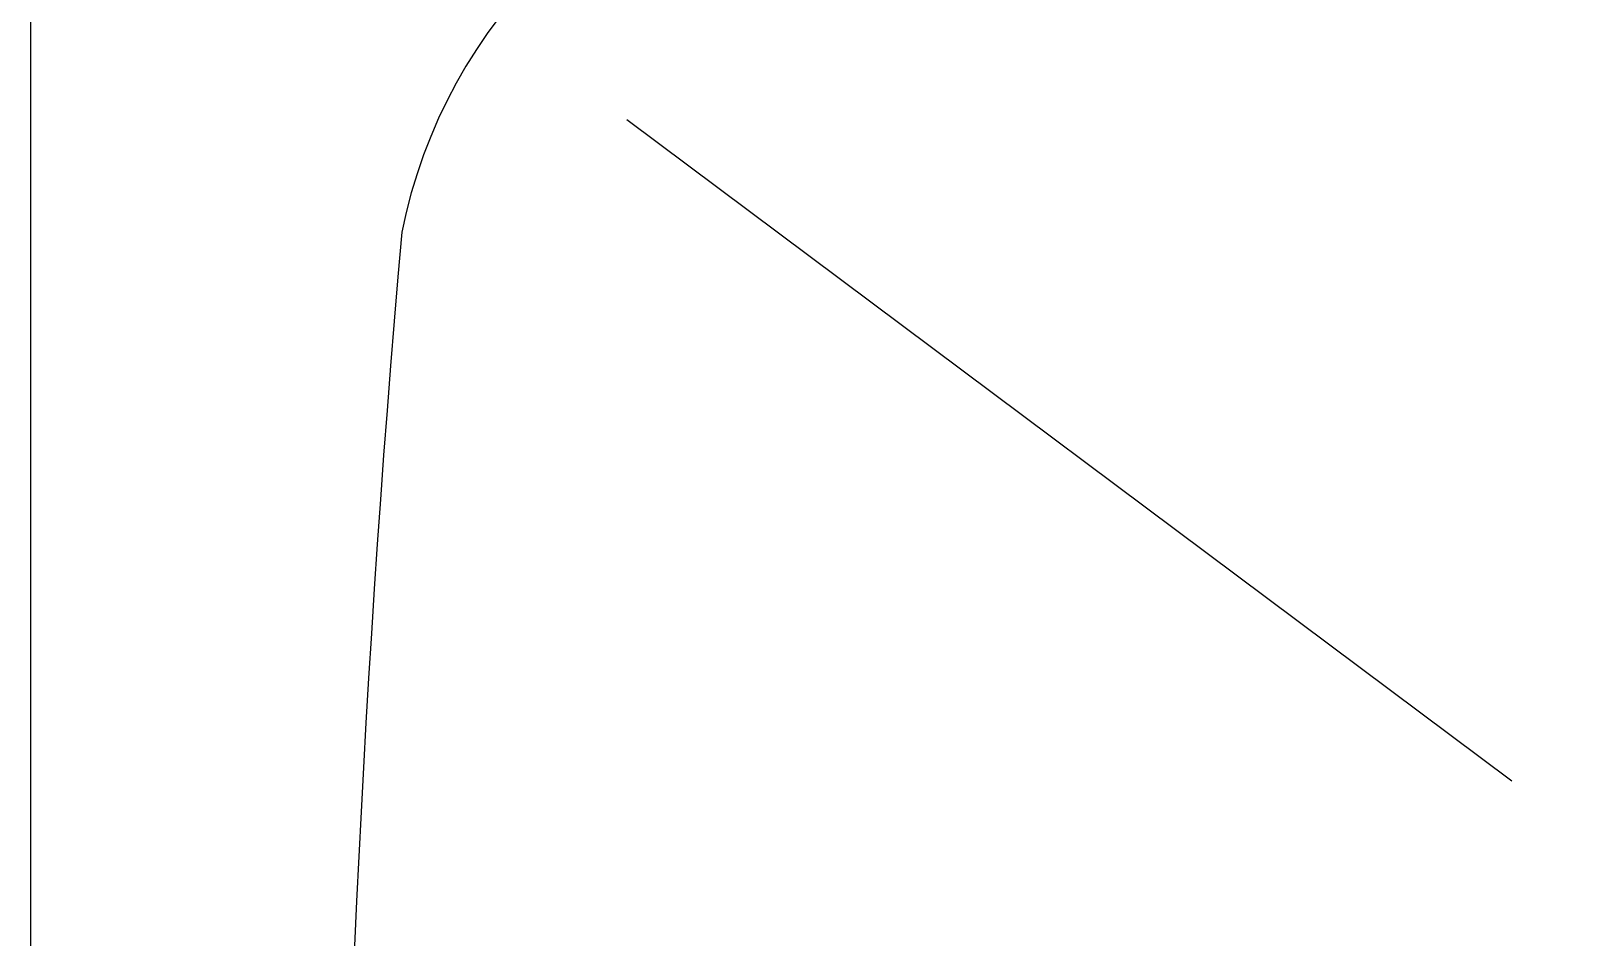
# Model space of a CAD drawing. Header units: millimetres. Extents: x -1270.29 to -1268.79, y 2207.47 to 2208.23.
# Drawn here: x -1270.29 to -1270.0645, y 2207.9683 to 2208.1008 of the extents above; entities that cross this region are included whole.
import ezdxf

# ---------------------------------------------------------------- set-up
doc = ezdxf.new("R2010")
doc.units = ezdxf.units.MM
doc.header["$LTSCALE"] = 10
doc.layers.add('jacuzzi', color=1, linetype='Continuous')

msp = doc.modelspace()

# ---------------------------------------------------------------- hatches: boundary and pattern name
at = {"layer": 'jacuzzi'}
h = msp.add_hatch(dxfattribs=at)
h.set_pattern_fill('DOTS', color=256, scale=0.3999999999996362, style=0)
h.set_pattern_definition([(0, (-1269.491861513508, 2206.503448125267), (0.01249999999998863, 0.02499999999997726), [0, -0.02499999999997726])])
edge = h.paths.add_edge_path()
edge.add_arc((-1269.540026049038, 2206.349029244293), 1.716198979590273, 73.48765160067721, 106.6259416226537)
edge.add_arc((-1269.065318782798, 2207.950346715254), 0.04599999999995816, 26.11047086241911, 73.48765160067721)
edge.add_arc((-1269.263470621279, 2207.853228223884), 0.266672047299051, 333.4199200658655, 386.1104708624192)
edge.add_arc((-1269.066121434541, 2207.754488915838), 0.04599999999995816, 278.3484922790213, 333.4199200658655)
edge.add_arc((-1269.540026049038, 2210.983850672861), 3.309948979588829, 272.470961405559, 278.3484922790213)
edge.add_line((-1269.39703144898, 2207.67669545983), (-1269.419198971639, 2207.698196499132))
edge.add_line((-1269.471132524745, 2207.69462310843), (-1269.419198971639, 2207.698196499132))
edge.add_arc((-1269.471760742915, 2207.724616530074), 0.02999999999997272, 180, 270.7972730211982)
edge.add_arc((-1269.540026049038, 2207.736228223884), 0.03826530612241417, 0, 180)
edge.add_arc((-1269.60829135516, 2207.724616530074), 0.02999999999997272, 269.2027269801044, 360)
edge.add_line((-1269.501760742915, 2207.733228223884), (-1269.501760742915, 2207.724616530074))
edge.add_line((-1269.57829135516, 2207.733228223884), (-1269.57829135516, 2207.724616530074))
edge.add_line((-1269.60891957333, 2207.69462310843), (-1269.660853126436, 2207.698196499132))
edge.add_line((-1269.683020649095, 2207.67669545983), (-1269.660853126436, 2207.698196499132))
edge.add_arc((-1269.540026049038, 2210.983850672861), 3.309948979588829, 261.8519387087567, 267.529038594441)
edge.add_arc((-1270.002630896025, 2207.752850874516), 0.04599999999995816, 212.5592360530966, 261.8519387087567)
edge.add_arc((-1269.816640660624, 2207.871610231176), 0.266672047299051, 181.3713360671873, 212.5592360530966)
edge.add_arc((-1269.816640660624, 2207.858846216591), 0.266672047299051, 155.7594702056402, 178.6286639328127)
edge.add_arc((-1270.01793047036, 2207.949480645529), 0.04591836734689701, 106.6259416226537, 155.7594702056402)

# ---------------------------------------------------------------- linework, layer by layer
msp.add_line((-1270.073649736959, 2207.991127156848), (-1270.2029324696, 2208.087757552702), dxfattribs=at)
at = {"layer": 'jacuzzi', "color": 3}
msp.add_lwpolyline([(-1270.267066865363, 2208.233228223883, 0.414213562373095), (-1270.290026049037, 2208.21026904021, -0.414213562373095), (-1270.267066865363, 2208.233228223884), (-1268.812985232712, 2208.233228223884, -0.414213562373095), (-1268.790026049038, 2208.21026904021), (-1268.790026049038, 2207.496187407557, -0.414213562373095), (-1268.812985232712, 2207.473228223884), (-1270.267066865363, 2207.473228223884, -0.414213562373095), (-1270.290026049037, 2207.496187407557), (-1270.290026049037, 2208.21026904021)], format="xyb", dxfattribs=at)
at = {"layer": 'jacuzzi'}
for centre, radius, start, end in [((-1270.160810457049, 2208.056274100397), 0.07653061224482834, 99.65403222293064, 168.6310975696423), ((-1267.868649999255, 2207.862591495842), 2.376377512583298, 174.9599730419052, 185.0400485186858)]:
    msp.add_arc(centre, radius, start, end, dxfattribs=at)

doc.saveas('drawing.dxf')
